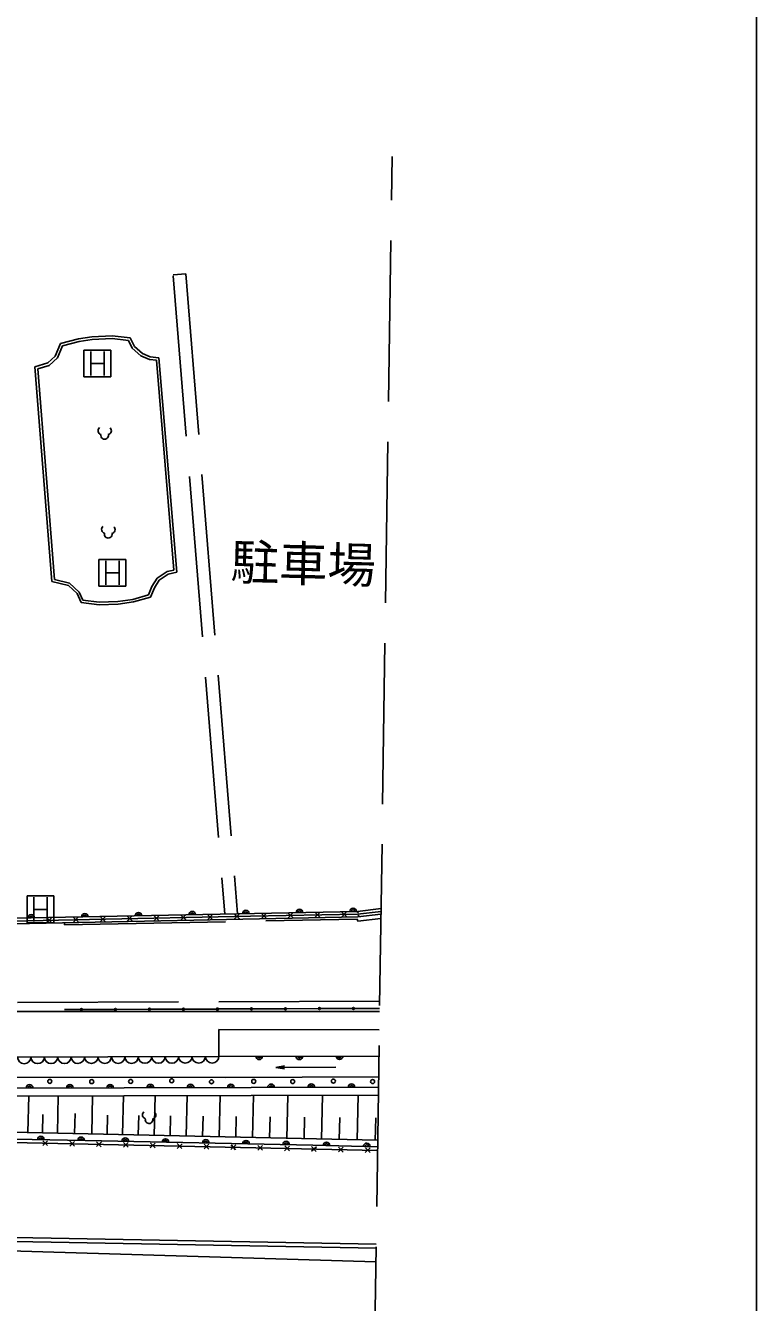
# Model space of a CAD drawing. Units: millimetres, scale not verified. Extents: x 40000 to 680000, y 20000 to 380000.
# Drawn here: x 551757 to 579000, y 284860 to 332430 of the extents above; entities that cross this region are included whole.
import ezdxf
from ezdxf.enums import TextEntityAlignment as Align

# ---------------------------------------------------------------- set-up
doc = ezdxf.new("R2010")
doc.units = ezdxf.units.MM
doc.header["$LTSCALE"] = 1000
doc.linetypes.add('DASHED', pattern=[7.5, 6, -1.5])
for name, color, linetype, lineweight in [('M-BGD', 7, 'Continuous', 25), ('M-BGD-EXST', 7, 'Continuous', 25), ('M-STR-STRC', 7, 'Continuous', 25), ('M-TTL-BAND', 7, 'Continuous', 25)]:
    doc.layers.add(name, color=color, linetype=linetype, lineweight=lineweight)
doc.layers.add('M-BMK-HTXT', color=7, linetype='Continuous')
doc.styles.add('ＭＳ ゴシック', font='')
doc.styles.get('ＭＳ ゴシック').set_extended_font_data('MS Gothic')

msp = doc.modelspace()

# ---------------------------------------------------------------- linework, layer by layer
at = {"layer": 'M-BGD', "linetype": 'DASHED'}
for p, q in [((564735, 280930), (565420, 327554)), ((557260, 323111), (559186, 299330)), ((557726, 323176), (559657, 299339)), ((553213, 298924), (553212, 299009)), ((553213, 298924), (564112, 299140)), ((564112, 299140), (564141, 299064)), ((564141, 299064), (565003, 299158)), ((564957, 296081), (550664, 296031))]:
    msp.add_line(p, q, dxfattribs=at)
at = {"layer": 'M-BGD'}
for p, q in [((557257, 323138), (557726, 323176)), ((553064, 320586), (553730, 320753)), ((553136, 320501), (553750, 320655)), ((553730, 320753), (554230, 320833)), ((553750, 320655), (554241, 320733)), ((554230, 320833), (554983, 320870)), ((554241, 320733), (554980, 320770)), ((554980, 320770), (555593, 320700)), ((554983, 320870), (555659, 320793)), ((555593, 320700), (555733, 320412)), ((555659, 320793), (555814, 320473)), ((552859, 320112), (553064, 320586)), ((552943, 320054), (553136, 320501)), ((555733, 320412), (556058, 320123)), ((555814, 320473), (556112, 320209)), ((556112, 320209), (556404, 320087)), ((552109, 319710), (552591, 319859)), ((552738, 311715), (552109, 319710)), ((552215, 319638), (552642, 319770)), ((552591, 319859), (552859, 320112)), ((552642, 319770), (552943, 320054)), ((556058, 320123), (556379, 319990)), ((556379, 319990), (556633, 319962)), ((556725, 320053), (556404, 320087)), ((556633, 319962), (557287, 312146)), ((556725, 320053), (557394, 312067)), ((552832, 311796), (552215, 319638)), ((557031, 312090), (556659, 311842)), ((557287, 312146), (557031, 312090)), ((557394, 312067), (557070, 311996)), ((553353, 311569), (552738, 311715)), ((553402, 311660), (552832, 311796)), ((553762, 311325), (553402, 311660)), ((556659, 311842), (556468, 311529)), ((556733, 311771), (556558, 311484)), ((557070, 311996), (556733, 311771)), ((553679, 311266), (553353, 311569)), ((553826, 310934), (553679, 311266)), ((553895, 311026), (553762, 311325)), ((556344, 311222), (555761, 311054)), ((556418, 311139), (555782, 310956)), ((556468, 311529), (556344, 311222)), ((556558, 311484), (556418, 311139)), ((554500, 310849), (553826, 310934)), ((554504, 310950), (553895, 311026)), ((555208, 310873), (554500, 310849)), ((555199, 310973), (554504, 310950)), ((555761, 311054), (555199, 310973)), ((555782, 310956), (555208, 310873)), ((539973, 298942), (564129, 299430)), ((564142, 299230), (540143, 298745)), ((560136, 299249), (554138, 299128)), ((554728, 299051), (554548, 299224)), ((554724, 299228), (554551, 299048)), ((555728, 299071), (555547, 299245)), ((555724, 299248), (555551, 299068)), ((556727, 299092), (556547, 299265)), ((556724, 299268), (556551, 299088)), ((557727, 299112), (557547, 299285)), ((557724, 299289), (557550, 299108)), ((558727, 299132), (558547, 299305)), ((558723, 299309), (558550, 299128)), ((559727, 299152), (559546, 299325)), ((559723, 299329), (559550, 299149)), ((564135, 299330), (560136, 299249)), ((560726, 299172), (560546, 299346)), ((560723, 299349), (560550, 299169)), ((561726, 299193), (561546, 299366)), ((561723, 299369), (561549, 299189)), ((562726, 299213), (562546, 299386)), ((562722, 299390), (562549, 299209)), ((563726, 299233), (563545, 299406)), ((563722, 299410), (563549, 299229)), ((564129, 299430), (565008, 299531)), ((564167, 299422), (564130, 299376)), ((565007, 299430), (564135, 299330)), ((564187, 299247), (564141, 299283)), ((565005, 299329), (564142, 299230)), ((554138, 299128), (542141, 298885)), ((552728, 299011), (552548, 299184)), ((552725, 299188), (552552, 299007)), ((553728, 299031), (553548, 299204)), ((553725, 299208), (553551, 299027)), ((550669, 295694), (553201, 295694)), ((553201, 295694), (563567, 295700)), ((553208, 295769), (553803, 295772)), ((553879, 295772), (555070, 295777)), ((555146, 295777), (556338, 295782)), ((556413, 295782), (557605, 295787)), ((557681, 295787), (558872, 295792)), ((558948, 295793), (560139, 295797)), ((560215, 295798), (561406, 295803)), ((561482, 295803), (562673, 295808)), ((562749, 295808), (563941, 295813)), ((563567, 295700), (564952, 295705)), ((564017, 295813), (564954, 295817)), ((558963, 295026), (558963, 294029)), ((564942, 295019), (558963, 295026)), ((545453, 293983), (558963, 294029)), ((558963, 294029), (564927, 294034)), ((561415, 293674), (561090, 293619)), ((561090, 293619), (563321, 293624)), ((561090, 293619), (561415, 293566)), ((559218, 293244), (545523, 293266)), ((559218, 293244), (564916, 293260)), ((564910, 292880), (536991, 292820)), ((536992, 292520), (564906, 292580)), ((554225, 291140), (554257, 292557)), ((555376, 291113), (555409, 292559)), ((556550, 291086), (556584, 292562)), ((557748, 291059), (557783, 292564)), ((558971, 291031), (559006, 292567)), ((560219, 291002), (560255, 292570)), ((561492, 290973), (561529, 292572)), ((562791, 290943), (562829, 292575)), ((564117, 290912), (564156, 292578)), ((551844, 291196), (551876, 292552)), ((552946, 291170), (552979, 292554)), ((552392, 291183), (552408, 291868)), ((553601, 291898), (553586, 291155)), ((554797, 291127), (554814, 291842)), ((555960, 291100), (555977, 291830)), ((557146, 291073), (557163, 291818)), ((558357, 291045), (558374, 291805)), ((559592, 291016), (559610, 291792)), ((560852, 290987), (560870, 291779)), ((562139, 290958), (562157, 291766)), ((563451, 290927), (563470, 291752)), ((564791, 290897), (564810, 291738)), ((537290, 291523), (564881, 290900)), ((540975, 291147), (553975, 290896)), ((564876, 290525), (540973, 291047)), ((552582, 290882), (552401, 290709)), ((552578, 290705), (552405, 290886)), ((553583, 290860), (553403, 290687)), ((553580, 290684), (553406, 290864)), ((553975, 290896), (562466, 290719)), ((554585, 290838), (554404, 290666)), ((554581, 290662), (554408, 290842)), ((555587, 290816), (555406, 290644)), ((555583, 290640), (555410, 290820)), ((556588, 290794), (556407, 290622)), ((556584, 290618), (556411, 290798)), ((557590, 290773), (557409, 290600)), ((557586, 290596), (557413, 290776)), ((558591, 290751), (558410, 290578)), ((558587, 290574), (558414, 290755)), ((559593, 290729), (559412, 290556)), ((559589, 290552), (559416, 290733)), ((560594, 290707), (560414, 290534)), ((560591, 290531), (560417, 290711)), ((561596, 290685), (561415, 290513)), ((561592, 290509), (561419, 290689)), ((562598, 290663), (562417, 290491)), ((562594, 290487), (562420, 290667)), ((562466, 290719), (564878, 290662)), ((563599, 290642), (563418, 290469)), ((563595, 290465), (563422, 290645)), ((564601, 290620), (564420, 290447)), ((564597, 290443), (564424, 290624)), ((564824, 287028), (524085, 287790)), ((564822, 286878), (546520, 287220))]:
    msp.add_line(p, q, dxfattribs=at)
for centre, radius in [((553841, 295772), 37.5), ((553841, 295772), 18.7), ((555108, 295777), 37.5), ((555108, 295777), 18.7), ((556375, 295782), 37.5), ((556375, 295782), 18.7), ((557643, 295787), 37.5), ((557643, 295787), 18.7), ((558910, 295792), 37.5), ((558910, 295792), 18.7), ((560177, 295798), 37.5), ((560177, 295798), 18.7), ((561444, 295803), 37.5), ((561444, 295803), 18.7), ((562711, 295808), 37.5), ((562711, 295808), 18.7), ((563979, 295813), 37.5), ((563979, 295813), 18.7), ((552662, 293095), 75), ((554224, 293087), 75), ((555676, 293093), 75), ((557205, 293119), 75), ((558689, 293081), 75), ((560262, 293095), 75), ((561714, 293090), 75), ((563232, 293106), 75), ((564694, 293089), 75)]:
    msp.add_circle(centre, radius, dxfattribs=at)
for centre, radius, start, end in [((554603, 317338), 144, 129.1103, 255.9816), ((554815, 317333), 144, 281.0378, 47.9091), ((554705, 317161), 142, 164.8242, 12.1952), ((554737, 313655), 144, 129.1119, 255.98), ((554839, 313478), 142, 164.8242, 12.1952), ((554950, 313650), 144, 281.0378, 47.9091), ((551970, 299184), 125, 1.1573, 181.1573), ((551970, 299184), 62.5, 1.1573, 181.1573), ((553969, 299224), 125, 1.1573, 181.1573), ((553969, 299224), 62.5, 1.1573, 181.1573), ((555969, 299265), 125, 1.1573, 181.1573), ((555969, 299265), 62.5, 1.1573, 181.1573), ((557968, 299305), 125, 1.1573, 181.1573), ((557968, 299305), 62.5, 1.1573, 181.1573), ((559968, 299345), 125, 1.1573, 181.1573), ((559968, 299345), 62.5, 1.1573, 181.1573), ((561967, 299386), 125, 1.1573, 181.1573), ((561967, 299386), 62.5, 1.1573, 181.1573), ((563967, 299426), 125, 1.1573, 181.1573), ((563967, 299426), 62.5, 1.1573, 181.1573), ((551707, 294004), 250, 180.2447, 0.1524), ((552208, 294006), 250, 180.2449, 0.1521), ((552708, 294008), 250, 180.2447, 0.1524), ((553208, 294010), 250, 180.2443, 0.1521), ((553709, 294011), 250, 180.2447, 0.1524), ((554209, 294013), 250, 180.2449, 0.1521), ((554710, 294015), 250, 180.2447, 0.1524), ((555210, 294017), 250, 180.2449, 0.1521), ((555710, 294018), 250, 180.2447, 0.1524), ((556211, 294020), 250, 180.2449, 0.1521), ((556711, 294022), 250, 180.2441, 0.1524), ((557212, 294023), 250, 180.2449, 0.1521), ((557712, 294025), 250, 180.2447, 0.1524), ((558212, 294027), 250, 180.2449, 0.1521), ((558713, 294029), 250, 180.2447, 0.1524), ((560463, 294031), 125, 180.0461, 0.0461), ((560463, 294031), 62.5, 180.0461, 0.0461), ((561963, 294032), 125, 180.0461, 0.0461), ((561963, 294032), 62.5, 180.0461, 0.0461), ((563463, 294033), 125, 180.0461, 0.0461), ((563463, 294033), 62.5, 180.0461, 0.0461), ((551910, 292852), 125, 0.1231, 180.1231), ((551910, 292852), 62.5, 0.1231, 180.1231), ((553409, 292855), 125, 0.1231, 180.1231), ((553409, 292855), 62.5, 0.1231, 180.1231), ((554909, 292858), 125, 0.1231, 180.1231), ((554909, 292858), 62.5, 0.1231, 180.1231), ((556409, 292861), 125, 0.1231, 180.1231), ((556409, 292861), 62.5, 0.1231, 180.1231), ((557909, 292864), 125, 0.1231, 180.1231), ((557909, 292864), 62.5, 0.1231, 180.1231), ((559409, 292868), 125, 0.1231, 180.1231), ((559409, 292868), 62.5, 0.1231, 180.1231), ((560909, 292871), 125, 0.1231, 180.1231), ((560909, 292871), 62.5, 0.1231, 180.1231), ((562409, 292874), 125, 0.1231, 180.1231), ((562409, 292874), 62.5, 0.1231, 180.1231), ((563909, 292877), 125, 0.1231, 180.1231), ((563909, 292877), 62.5, 0.1231, 180.1231), ((556258, 291846), 144, 129.1107, 255.9812), ((556360, 291669), 142, 164.8242, 12.1952), ((556471, 291840), 144, 281.0382, 47.9087), ((552329, 290928), 125, 358.8938, 178.8938), ((552329, 290928), 62.5, 358.8938, 178.8938), ((553829, 290899), 125, 358.8938, 178.8938), ((553829, 290899), 62.5, 358.8938, 178.8938), ((555474, 290865), 125, 358.81, 178.81), ((555474, 290865), 62.5, 358.81, 178.81), ((556974, 290833), 125, 358.81, 178.81), ((556974, 290833), 62.5, 358.81, 178.81), ((558474, 290802), 125, 358.81, 178.81), ((558474, 290802), 62.5, 358.81, 178.81), ((559973, 290771), 125, 358.81, 178.81), ((559973, 290771), 62.5, 358.81, 178.81), ((561473, 290740), 125, 358.81, 178.81), ((561473, 290740), 62.5, 358.81, 178.81), ((562973, 290707), 125, 358.6367, 178.6367), ((562973, 290707), 62.5, 358.6367, 178.6367), ((564472, 290672), 125, 358.6367, 178.6367), ((564472, 290672), 62.5, 358.6367, 178.6367)]:
    msp.add_arc(centre, radius, start, end, dxfattribs=at)
at = {"layer": 'M-BGD-EXST'}
for p, q in [((553935, 320337), (553935, 319337)), ((554935, 320337), (553935, 320337)), ((554185, 320287), (554185, 319387)), ((554685, 319387), (554685, 320287)), ((554935, 319337), (554935, 320337)), ((554185, 319837), (554685, 319837)), ((553935, 319337), (554935, 319337)), ((554495, 312544), (554495, 311544)), ((555495, 312544), (554495, 312544)), ((555495, 311544), (555495, 312544)), ((554745, 312494), (554745, 311594)), ((555245, 311594), (555245, 312494)), ((554745, 312044), (555245, 312044)), ((554495, 311544), (555495, 311544)), ((551814, 300003), (551814, 299003)), ((552814, 300003), (551814, 300003)), ((552064, 299953), (552064, 299053)), ((552564, 299053), (552564, 299953)), ((552814, 299003), (552814, 300003)), ((552064, 299503), (552564, 299503)), ((551814, 299003), (552814, 299003))]:
    msp.add_line(p, q, dxfattribs=at)
at = {"layer": 'M-STR-STRC'}
msp.add_line((564815, 286369), (550741, 286790), dxfattribs=at)
at = {"layer": 'M-TTL-BAND'}
msp.add_line((579000, 20000), (579000, 370000), dxfattribs=at)

# ---------------------------------------------------------------- texts
at = {"layer": 'M-BMK-HTXT', "style": 'ＭＳ ゴシック'}
msp.add_text('駐車場', height=1320, rotation=358.51, dxfattribs=at).set_placement((562086, 311327), align=Align.BOTTOM_CENTER)

doc.saveas('drawing.dxf')
